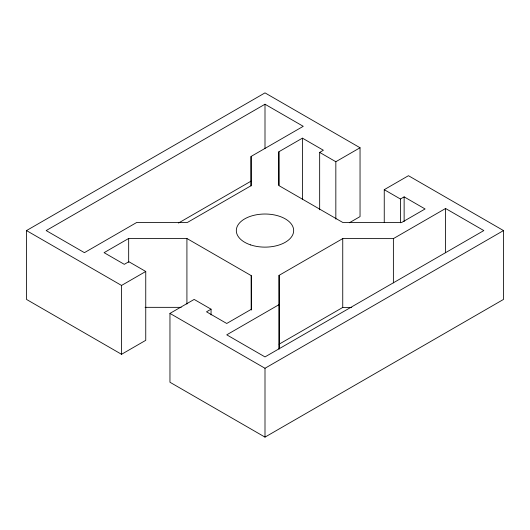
<?xml version="1.0" encoding="UTF-8"?>
<svg xmlns="http://www.w3.org/2000/svg" width="530" height="530" viewBox="0 0 530 530"><rect width="100%" height="100%" fill="white"/><g stroke="black" fill="none" stroke-linecap="round" stroke-linejoin="round"><path stroke-width="0.79" d="M211.059 314.919L211.059 309.182L206.514 311.806L226.734 323.479L251.319 309.281L251.26 275.66L186.918 238.507L128.671 238.473L104.085 252.664L124.305 264.337L128.856 261.714L145.75 271.473L145.75 340.32L121.542 354.298L26.5 299.423L26.5 230.577L265 92.876L360.042 147.751L360.042 216.598L349.363 222.766M265 104.238L46.176 230.577L84.422 252.658L136.813 222.415L187.441 222.441L251.101 185.685L251.054 156.456L303.253 126.319L265 104.238L265 148.499M278.873 185.361L278.873 151.759L302.431 138.151L323.38 150.248L319.663 152.395L319.663 209.767M178.471 223.044L251.412 180.935M26.5 230.577L121.542 285.445L145.75 271.473M319.663 152.395L335.834 161.73L360.042 147.751M384.25 222.468L384.25 189.68L408.458 175.702L503.5 230.577L503.5 299.423L265 437.124L169.958 382.249L169.958 313.402L194.165 299.423L211.059 309.182M384.25 189.68L400.422 199.015L404.132 196.869L425.08 208.966L401.521 222.567L342.89 222.534L278.932 185.606L278.873 151.759M279.085 275.355L342.744 238.599L393.379 238.626L445.578 208.495L483.824 230.577L265 356.915L226.747 334.827L279.138 304.584L279.085 275.355L279.098 349.071M279.085 344.202L342.744 307.446L351.728 307.453M169.958 313.402L265 368.27L503.5 230.577M145.081 307.334L181.174 307.354M445.578 208.495L445.578 252.75M404.132 196.869L404.132 221.46M400.422 199.015L400.422 222.785M393.379 238.626L393.379 282.887M342.744 238.599L342.744 307.446M335.834 161.73L335.834 219.102M302.431 138.151L302.431 199.624M279.138 304.584L279.138 348.846M265 368.27L265 437.124M251.26 275.66L251.26 310.083M251.054 156.456L251.054 185.964M186.918 238.507L186.918 304.081M128.671 238.473L128.671 262.244M121.542 285.445L121.542 354.298M250.663 244.913A28.666 16.549 0 0 0 293.666 230.577A28.666 16.549 0 0 0 250.663 216.24A28.666 16.549 0 0 0 250.663 244.913"/></g></svg>
